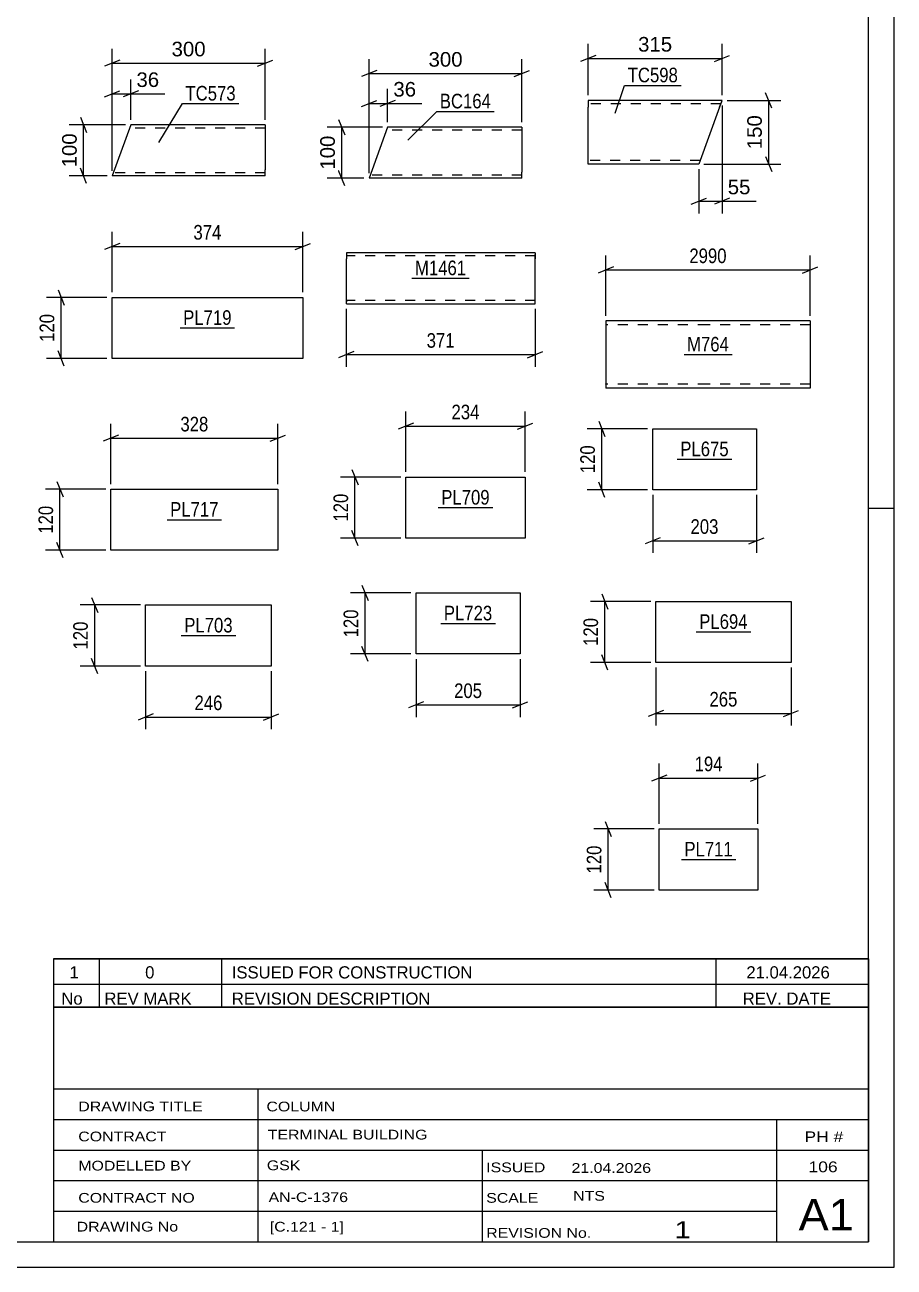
# Model space of a CAD drawing. Header units: millimetres. Extents: x 0 to 594, y 0 to 420.
# Drawn here: x 423.4 to 594, y 0 to 244 of the extents above; entities that cross this region are included whole.
import ezdxf

# ---------------------------------------------------------------- set-up
doc = ezdxf.new("R2010")
doc.units = ezdxf.units.MM
doc.linetypes.add('DXK_LINE_DOT2', pattern=[3.9198, 1.9599, -1.9599])
doc.styles.add('Arial', font='ARIAL.TTF', dxfattribs={"height": 0.2})
doc.styles.add('Arial Narrow', font='ARIALN.TTF', dxfattribs={"height": 0.2})

# ---------------------------------------------------------------- blocks, each defined once
blk = doc.blocks.new('Unknown-284936067-1132')
at = {"color": 5, "linetype": 'Continuous'}
for p, q in [((594, 0), (594, 420)), ((589, 5), (589, 415)), ((594, 149), (589, 149)), ((5, 5), (589, 5)), ((0, 0), (594, 0))]:
    blk.add_line(p, q, dxfattribs=at)
blk = doc.blocks.new('Part-284936067-10264 - 10258')
at = {"color": 2, "linetype": 'Continuous'}
for p, q in [((557.42, 185.83), (537.42, 185.83)), ((537.42, 185.83), (537.42, 172.63)), ((577.52, 185.83), (557.52, 185.83)), ((577.52, 185.83), (577.52, 172.63)), ((557.42, 172.63), (537.42, 172.63)), ((577.52, 172.63), (557.52, 172.63))]:
    blk.add_line(p, q, dxfattribs=at)
at = {"color": 7, "linetype": 'DXK_LINE_DOT2'}
for p, q in [((557.42, 185.03), (537.42, 185.03)), ((577.52, 185.03), (557.52, 185.03)), ((537.42, 173.43), (537.42, 173.5)), ((557.42, 173.43), (537.42, 173.43)), ((577.52, 173.43), (557.52, 173.43)), ((577.52, 173.43), (577.52, 173.5))]:
    blk.add_line(p, q, dxfattribs=at)
blk = doc.blocks.new('Part-284936067-21034 - 21033')
at = {"color": 2, "linetype": 'Continuous'}
for p, q in [((533.96, 229.14), (533.96, 227.8)), ((560.22, 229.14), (533.96, 229.14)), ((533.96, 216.64), (533.96, 227.8)), ((559.73, 227.8), (555.67, 216.64)), ((559.73, 227.8), (560.22, 229.14)), ((555.67, 216.64), (533.96, 216.64))]:
    blk.add_line(p, q, dxfattribs=at)
at = {"color": 7, "linetype": 'DXK_LINE_DOT2'}
for p, q in [((559.97, 228.47), (533.96, 228.47)), ((560.18, 229.03), (559.73, 227.8)), ((555.91, 217.3), (533.96, 217.3))]:
    blk.add_line(p, q, dxfattribs=at)
blk = doc.blocks.new('Part-284936067-10164 - 10158')
at = {"color": 2, "linetype": 'Continuous'}
for p, q in [((486.49, 199.21), (486.49, 198.01)), ((523.52, 199.21), (486.49, 199.21)), ((486.49, 189.95), (486.49, 198.01)), ((523.52, 199.21), (523.52, 199.11)), ((523.52, 199.11), (523.52, 198.01)), ((523.52, 190.41), (523.52, 198.01)), ((523.52, 189.21), (523.52, 190.41)), ((486.49, 189.3), (486.49, 189.95)), ((486.49, 189.21), (486.49, 189.3)), ((486.49, 189.21), (523.52, 189.21))]:
    blk.add_line(p, q, dxfattribs=at)
at = {"color": 7, "linetype": 'DXK_LINE_DOT2'}
for p, q in [((523.52, 198.61), (486.49, 198.61)), ((523.52, 198.01), (523.52, 198.85)), ((486.49, 189.95), (486.49, 189.56)), ((486.49, 189.81), (486.49, 189.85)), ((523.52, 189.81), (486.49, 189.81)), ((523.52, 189.85), (523.52, 190.18)), ((523.52, 189.81), (523.52, 189.85))]:
    blk.add_line(p, q, dxfattribs=at)
blk = doc.blocks.new('Part-284936067-20802 - 20801')
at = {"color": 2, "linetype": 'Continuous'}
for p, q in [((444.17, 224.31), (440.53, 214.31)), ((470.53, 224.31), (444.17, 224.31)), ((470.53, 224.31), (470.53, 224.22)), ((470.53, 224.22), (470.53, 223.11)), ((470.53, 223.11), (470.53, 215.51)), ((470.53, 214.31), (470.53, 215.51)), ((470.53, 214.31), (440.53, 214.31))]:
    blk.add_line(p, q, dxfattribs=at)
at = {"color": 7, "linetype": 'DXK_LINE_DOT2'}
for p, q in [((470.53, 223.71), (443.95, 223.71)), ((470.53, 223.96), (470.53, 223.11)), ((470.53, 214.91), (440.75, 214.91)), ((470.53, 214.4), (470.53, 214.66)), ((470.53, 214.31), (470.53, 214.4))]:
    blk.add_line(p, q, dxfattribs=at)
blk = doc.blocks.new('Part-284936067-9751 - 9745')
at = {"color": 2, "linetype": 'Continuous'}
for p, q in [((498.18, 143.16), (498.18, 155.16)), ((498.18, 155.16), (521.57, 155.16)), ((521.57, 155.16), (521.57, 143.16)), ((521.57, 143.16), (498.18, 143.16))]:
    blk.add_line(p, q, dxfattribs=at)
blk = doc.blocks.new('Part-284936067-9784 - 9778')
at = {"color": 2, "linetype": 'Continuous'}
for p, q in [((547.89, 74.05), (547.89, 86.05)), ((547.89, 86.05), (567.28, 86.05)), ((567.28, 86.05), (567.28, 74.05)), ((567.28, 74.05), (547.89, 74.05))]:
    blk.add_line(p, q, dxfattribs=at)
blk = doc.blocks.new('Part-284936067-9850 - 9844')
at = {"color": 2, "linetype": 'Continuous'}
for p, q in [((440.28, 140.78), (440.28, 152.78)), ((440.28, 152.78), (473.04, 152.78)), ((473.04, 152.78), (473.04, 140.78)), ((473.04, 140.78), (440.28, 140.78))]:
    blk.add_line(p, q, dxfattribs=at)
blk = doc.blocks.new('Part-284936067-9883 - 9877')
at = {"color": 2, "linetype": 'Continuous'}
for p, q in [((440.51, 178.45), (440.51, 190.45)), ((440.51, 190.45), (477.94, 190.45)), ((477.94, 190.45), (477.94, 178.45)), ((477.94, 178.45), (440.51, 178.45))]:
    blk.add_line(p, q, dxfattribs=at)
blk = doc.blocks.new('Part-284936067-9949 - 9943')
at = {"color": 2, "linetype": 'Continuous'}
for p, q in [((547.24, 118.75), (547.24, 130.75)), ((547.24, 130.75), (573.76, 130.75)), ((573.76, 130.75), (573.76, 118.75)), ((573.76, 118.75), (547.24, 118.75))]:
    blk.add_line(p, q, dxfattribs=at)
blk = doc.blocks.new('Part-284936067-9982 - 9976')
at = {"color": 2, "linetype": 'Continuous'}
for p, q in [((546.61, 152.66), (546.61, 164.66)), ((546.61, 164.66), (566.96, 164.66)), ((566.96, 164.66), (566.96, 152.66)), ((566.96, 152.66), (546.61, 152.66))]:
    blk.add_line(p, q, dxfattribs=at)
blk = doc.blocks.new('Part-284936067-10015 - 10009')
at = {"color": 2, "linetype": 'Continuous'}
for p, q in [((447.1, 118.04), (447.1, 130.04)), ((447.1, 130.04), (471.75, 130.04)), ((471.75, 130.04), (471.75, 118.04)), ((471.75, 118.04), (447.1, 118.04))]:
    blk.add_line(p, q, dxfattribs=at)
blk = doc.blocks.new('Part-284936067-10048 - 10042')
at = {"color": 2, "linetype": 'Continuous'}
for p, q in [((500.16, 120.42), (500.16, 132.42)), ((500.16, 132.42), (520.61, 132.42)), ((520.61, 132.42), (520.61, 120.42)), ((520.61, 120.42), (500.16, 120.42))]:
    blk.add_line(p, q, dxfattribs=at)
blk = doc.blocks.new('Part-284936067-20810 - 20809')
at = {"color": 2, "linetype": 'Continuous'}
for p, q in [((494.59, 223.87), (490.95, 213.87)), ((520.95, 223.87), (494.59, 223.87)), ((520.95, 223.87), (520.95, 223.77)), ((520.95, 223.77), (520.95, 222.67)), ((520.95, 222.67), (520.95, 215.07)), ((520.95, 213.87), (520.95, 215.07)), ((520.95, 213.87), (490.95, 213.87))]:
    blk.add_line(p, q, dxfattribs=at)
at = {"color": 7, "linetype": 'DXK_LINE_DOT2'}
for p, q in [((520.95, 223.27), (494.38, 223.27)), ((520.95, 223.51), (520.95, 222.67)), ((520.95, 214.47), (491.17, 214.47)), ((520.95, 213.96), (520.95, 214.22)), ((520.95, 213.87), (520.95, 213.96))]:
    blk.add_line(p, q, dxfattribs=at)
blk = doc.blocks.new('StraightDimension-284936067-10267 - 10258')
at = {"color": 7, "linetype": 'Continuous'}
for p, q in [((537.42, 186.83), (537.42, 198.68)), ((577.52, 186.83), (577.52, 198.68)), ((538.92, 196.43), (535.92, 195.23)), ((537.42, 195.83), (577.52, 195.83)), ((576.02, 195.23), (579.02, 196.43))]:
    blk.add_line(p, q, dxfattribs=at)
at = {"color": 0}
blk.add_wipeout([(561.72, 196.58), (561.72, 200.78), (553.21, 200.78), (553.21, 196.58)], dxfattribs=at)
at = {"color": 3, "style": 'Arial Narrow'}
blk.add_text('2990', height=2.863, dxfattribs=at).set_placement((553.81, 197.18))
blk = doc.blocks.new('StraightDimension-284936067-21055 - 21033')
at = {"color": 7, "linetype": 'Continuous'}
for p, q in [((533.96, 230.14), (533.96, 240.22)), ((560.22, 230.14), (560.22, 240.22)), ((535.46, 237.97), (532.46, 236.77)), ((533.96, 237.37), (560.22, 237.37)), ((558.72, 236.77), (561.72, 237.97))]:
    blk.add_line(p, q, dxfattribs=at)
at = {"color": 0}
blk.add_wipeout([(551.02, 238.12), (551.02, 242.32), (543.15, 242.32), (543.15, 238.12)], dxfattribs=at)
at = {"color": 3, "style": 'Arial'}
blk.add_text('315', height=2.865, dxfattribs=at).set_placement((543.75, 238.72))
blk = doc.blocks.new('StraightDimension-284936067-21066 - 21033')
at = {"color": 7, "linetype": 'Continuous'}
for p, q in [((560.22, 228.14), (560.22, 206.95)), ((555.67, 215.64), (555.67, 206.95)), ((554.17, 208.75), (557.17, 209.95)), ((561.72, 209.95), (558.72, 208.75)), ((555.67, 209.35), (560.22, 209.35))]:
    blk.add_line(p, q, dxfattribs=at)
at = {"color": 0}
blk.add_wipeout([(566.39, 210.1), (566.39, 214.3), (560.74, 214.3), (560.74, 210.1)], dxfattribs=at)
at = {"color": 7, "linetype": 'Continuous'}
blk.add_line((560.22, 209.35), (566.91, 209.35), dxfattribs=at)
blk.add_line((560.22, 209.35), (566.91, 209.35), dxfattribs=at)
at = {"color": 3, "style": 'Arial'}
blk.add_text('55', height=2.865, dxfattribs=at).set_placement((561.34, 210.7))
blk = doc.blocks.new('StraightDimension-284936067-21040 - 21033')
at = {"color": 7, "linetype": 'Continuous'}
for p, q in [((569.98, 227.64), (568.78, 230.64)), ((561.22, 229.14), (571.78, 229.14)), ((569.38, 216.64), (569.38, 229.14)), ((568.78, 218.14), (569.98, 215.14)), ((556.67, 216.64), (571.78, 216.64))]:
    blk.add_line(p, q, dxfattribs=at)
at = {"color": 0}
blk.add_wipeout([(568.63, 226.82), (564.43, 226.82), (564.43, 218.95), (568.63, 218.95)], dxfattribs=at)
at = {"color": 3, "style": 'Arial'}
blk.add_text('150', height=2.865, rotation=90.0002, dxfattribs=at).set_placement((568.03, 219.55))
blk = doc.blocks.new('StraightDimension-284936067-10166 - 10158')
at = {"color": 7, "linetype": 'Continuous'}
for p, q in [((486.46, 188.21), (486.46, 176.81)), ((523.52, 188.21), (523.52, 176.81)), ((487.96, 179.81), (484.96, 178.61)), ((486.46, 179.21), (523.52, 179.21)), ((522.02, 178.61), (525.02, 179.81))]:
    blk.add_line(p, q, dxfattribs=at)
at = {"color": 0}
blk.add_wipeout([(508.33, 179.96), (508.33, 184.16), (501.65, 184.16), (501.65, 179.96)], dxfattribs=at)
at = {"color": 3, "style": 'Arial Narrow'}
blk.add_text('371', height=2.863, dxfattribs=at).set_placement((502.25, 180.56))
blk = doc.blocks.new('StraightDimension-284936067-20956 - 20801')
at = {"color": 7, "linetype": 'Continuous'}
for p, q in [((434.32, 225.81), (435.52, 222.81)), ((443.17, 224.31), (432.07, 224.31)), ((434.92, 214.31), (434.92, 224.31)), ((435.52, 212.81), (434.32, 215.81)), ((439.53, 214.31), (432.07, 214.31))]:
    blk.add_line(p, q, dxfattribs=at)
at = {"color": 0}
blk.add_wipeout([(434.17, 223.25), (429.97, 223.25), (429.97, 215.38), (434.17, 215.38)], dxfattribs=at)
at = {"color": 3, "style": 'Arial'}
blk.add_text('100', height=2.865, rotation=90.0002, dxfattribs=at).set_placement((433.57, 215.98))
blk = doc.blocks.new('StraightDimension-284936067-20927 - 20801')
at = {"color": 7, "linetype": 'Continuous'}
for p, q in [((440.53, 215.31), (440.53, 233.27)), ((444.17, 225.31), (444.17, 233.27)), ((439.03, 229.82), (442.03, 231.02)), ((440.53, 230.42), (444.17, 230.42)), ((445.67, 231.02), (442.67, 229.82))]:
    blk.add_line(p, q, dxfattribs=at)
at = {"color": 0}
blk.add_wipeout([(450.34, 231.17), (450.34, 235.37), (444.69, 235.37), (444.69, 231.17)], dxfattribs=at)
at = {"color": 7, "linetype": 'Continuous'}
blk.add_line((444.17, 230.42), (450.87, 230.42), dxfattribs=at)
blk.add_line((444.17, 230.42), (450.87, 230.42), dxfattribs=at)
at = {"color": 3, "style": 'Arial'}
blk.add_text('36', height=2.865, dxfattribs=at).set_placement((445.29, 231.77))
blk = doc.blocks.new('StraightDimension-284936067-20945 - 20801')
at = {"color": 7, "linetype": 'Continuous'}
for p, q in [((440.53, 215.31), (440.53, 239.29)), ((470.53, 225.31), (470.53, 239.29)), ((442.03, 237.04), (439.03, 235.84)), ((469.03, 235.84), (472.03, 237.04)), ((440.53, 236.44), (470.53, 236.44))]:
    blk.add_line(p, q, dxfattribs=at)
at = {"color": 0}
blk.add_wipeout([(459.47, 237.19), (459.47, 241.39), (451.59, 241.39), (451.59, 237.19)], dxfattribs=at)
at = {"color": 3, "style": 'Arial'}
blk.add_text('300', height=2.865, dxfattribs=at).set_placement((452.19, 237.79))
blk = doc.blocks.new('StraightDimension-284936067-9753 - 9745')
at = {"color": 7, "linetype": 'Continuous'}
for p, q in [((487.58, 156.66), (488.78, 153.66)), ((497.18, 155.16), (485.33, 155.16)), ((488.18, 143.16), (488.18, 155.16)), ((488.78, 141.66), (487.58, 144.66)), ((497.18, 143.16), (485.33, 143.16))]:
    blk.add_line(p, q, dxfattribs=at)
at = {"color": 0}
blk.add_wipeout([(487.43, 152.5), (483.23, 152.5), (483.23, 145.82), (487.43, 145.82)], dxfattribs=at)
at = {"color": 3, "style": 'Arial Narrow'}
blk.add_text('120', height=2.863, rotation=90.0002, dxfattribs=at).set_placement((486.83, 146.42))
blk = doc.blocks.new('StraightDimension-284936067-9764 - 9745')
at = {"color": 7, "linetype": 'Continuous'}
for p, q in [((498.18, 156.16), (498.18, 168.01)), ((521.57, 156.16), (521.57, 168.01)), ((499.68, 165.76), (496.68, 164.56)), ((498.18, 165.16), (521.57, 165.16)), ((520.07, 164.56), (523.07, 165.76))]:
    blk.add_line(p, q, dxfattribs=at)
at = {"color": 0}
blk.add_wipeout([(513.22, 165.91), (513.22, 170.11), (506.53, 170.11), (506.53, 165.91)], dxfattribs=at)
at = {"color": 3, "style": 'Arial Narrow'}
blk.add_text('234', height=2.863, dxfattribs=at).set_placement((507.13, 166.51))
blk = doc.blocks.new('StraightDimension-284936067-9786 - 9778')
at = {"color": 7, "linetype": 'Continuous'}
for p, q in [((547.89, 87.05), (547.89, 98.9)), ((567.28, 87.05), (567.28, 98.9)), ((549.39, 96.65), (546.39, 95.45)), ((547.89, 96.05), (567.28, 96.05)), ((565.78, 95.45), (568.78, 96.65))]:
    blk.add_line(p, q, dxfattribs=at)
at = {"color": 0}
blk.add_wipeout([(560.93, 96.8), (560.93, 101), (554.25, 101), (554.25, 96.8)], dxfattribs=at)
at = {"color": 3, "style": 'Arial Narrow'}
blk.add_text('194', height=2.863, dxfattribs=at).set_placement((554.85, 97.4))
blk = doc.blocks.new('StraightDimension-284936067-9797 - 9778')
at = {"color": 7, "linetype": 'Continuous'}
for p, q in [((546.89, 86.05), (535.04, 86.05)), ((537.29, 87.55), (538.49, 84.55)), ((537.89, 74.05), (537.89, 86.05)), ((546.89, 74.05), (535.04, 74.05)), ((538.49, 72.55), (537.29, 75.55))]:
    blk.add_line(p, q, dxfattribs=at)
at = {"color": 0}
blk.add_wipeout([(537.14, 83.39), (532.94, 83.39), (532.94, 76.71), (537.14, 76.71)], dxfattribs=at)
at = {"color": 3, "style": 'Arial Narrow'}
blk.add_text('120', height=2.863, rotation=90.0002, dxfattribs=at).set_placement((536.54, 77.31))
blk = doc.blocks.new('StraightDimension-284936067-9852 - 9844')
at = {"color": 7, "linetype": 'Continuous'}
for p, q in [((429.68, 154.28), (430.88, 151.28)), ((439.28, 152.78), (427.43, 152.78)), ((430.28, 140.78), (430.28, 152.78)), ((430.88, 139.28), (429.68, 142.28)), ((439.28, 140.78), (427.43, 140.78))]:
    blk.add_line(p, q, dxfattribs=at)
at = {"color": 0}
blk.add_wipeout([(429.53, 150.12), (425.33, 150.12), (425.33, 143.44), (429.53, 143.44)], dxfattribs=at)
at = {"color": 3, "style": 'Arial Narrow'}
blk.add_text('120', height=2.863, rotation=90.0002, dxfattribs=at).set_placement((428.93, 144.04))
blk = doc.blocks.new('StraightDimension-284936067-9863 - 9844')
at = {"color": 7, "linetype": 'Continuous'}
for p, q in [((440.28, 153.78), (440.28, 165.63)), ((473.04, 153.78), (473.04, 165.63)), ((441.78, 163.38), (438.78, 162.18)), ((440.28, 162.78), (473.04, 162.78)), ((471.54, 162.18), (474.54, 163.38))]:
    blk.add_line(p, q, dxfattribs=at)
at = {"color": 0}
blk.add_wipeout([(460, 163.53), (460, 167.73), (453.32, 167.73), (453.32, 163.53)], dxfattribs=at)
at = {"color": 3, "style": 'Arial Narrow'}
blk.add_text('328', height=2.863, dxfattribs=at).set_placement((453.92, 164.13))
blk = doc.blocks.new('StraightDimension-284936067-9885 - 9877')
at = {"color": 7, "linetype": 'Continuous'}
for p, q in [((440.51, 191.45), (440.51, 203.3)), ((477.94, 191.45), (477.94, 203.3)), ((442.01, 201.05), (439.01, 199.85)), ((440.51, 200.45), (477.94, 200.45)), ((476.44, 199.85), (479.44, 201.05))]:
    blk.add_line(p, q, dxfattribs=at)
at = {"color": 0}
blk.add_wipeout([(462.56, 201.2), (462.56, 205.4), (455.88, 205.4), (455.88, 201.2)], dxfattribs=at)
at = {"color": 3, "style": 'Arial Narrow'}
blk.add_text('374', height=2.863, dxfattribs=at).set_placement((456.48, 201.8))
blk = doc.blocks.new('StraightDimension-284936067-9896 - 9877')
at = {"color": 7, "linetype": 'Continuous'}
for p, q in [((439.51, 190.45), (427.66, 190.45)), ((429.91, 191.95), (431.11, 188.95)), ((430.51, 178.45), (430.51, 190.45)), ((439.51, 178.45), (427.66, 178.45)), ((431.11, 176.95), (429.91, 179.95))]:
    blk.add_line(p, q, dxfattribs=at)
at = {"color": 0}
blk.add_wipeout([(429.76, 187.79), (425.56, 187.79), (425.56, 181.11), (429.76, 181.11)], dxfattribs=at)
at = {"color": 3, "style": 'Arial Narrow'}
blk.add_text('120', height=2.863, rotation=90.0002, dxfattribs=at).set_placement((429.16, 181.71))
blk = doc.blocks.new('StraightDimension-284936067-9951 - 9943')
at = {"color": 7, "linetype": 'Continuous'}
for p, q in [((536.64, 132.25), (537.84, 129.25)), ((546.24, 130.75), (534.39, 130.75)), ((537.24, 118.75), (537.24, 130.75)), ((537.84, 117.25), (536.64, 120.25)), ((546.24, 118.75), (534.39, 118.75))]:
    blk.add_line(p, q, dxfattribs=at)
at = {"color": 0}
blk.add_wipeout([(536.49, 128.1), (532.29, 128.1), (532.29, 121.41), (536.49, 121.41)], dxfattribs=at)
at = {"color": 3, "style": 'Arial Narrow'}
blk.add_text('120', height=2.863, rotation=90.0002, dxfattribs=at).set_placement((535.89, 122.01))
blk = doc.blocks.new('StraightDimension-284936067-9962 - 9943')
at = {"color": 7, "linetype": 'Continuous'}
for p, q in [((547.24, 117.75), (547.24, 106.35)), ((573.76, 117.75), (573.76, 106.35)), ((548.74, 109.35), (545.74, 108.15)), ((547.24, 108.75), (573.76, 108.75)), ((572.26, 108.15), (575.26, 109.35))]:
    blk.add_line(p, q, dxfattribs=at)
at = {"color": 0}
blk.add_wipeout([(563.84, 109.5), (563.84, 113.7), (557.16, 113.7), (557.16, 109.5)], dxfattribs=at)
at = {"color": 3, "style": 'Arial Narrow'}
blk.add_text('265', height=2.863, dxfattribs=at).set_placement((557.76, 110.1))
blk = doc.blocks.new('StraightDimension-284936067-9984 - 9976')
at = {"color": 7, "linetype": 'Continuous'}
for p, q in [((536.01, 166.16), (537.21, 163.16)), ((545.61, 164.66), (533.76, 164.66)), ((536.61, 152.66), (536.61, 164.66)), ((537.21, 151.16), (536.01, 154.16)), ((545.61, 152.66), (533.76, 152.66))]:
    blk.add_line(p, q, dxfattribs=at)
at = {"color": 0}
blk.add_wipeout([(535.86, 162), (531.66, 162), (531.66, 155.32), (535.86, 155.32)], dxfattribs=at)
at = {"color": 3, "style": 'Arial Narrow'}
blk.add_text('120', height=2.863, rotation=90.0002, dxfattribs=at).set_placement((535.26, 155.92))
blk = doc.blocks.new('StraightDimension-284936067-9995 - 9976')
at = {"color": 7, "linetype": 'Continuous'}
for p, q in [((546.61, 151.66), (546.61, 140.26)), ((566.96, 151.66), (566.96, 140.26)), ((548.11, 143.26), (545.11, 142.06)), ((546.61, 142.66), (566.96, 142.66)), ((565.46, 142.06), (568.46, 143.26))]:
    blk.add_line(p, q, dxfattribs=at)
at = {"color": 0}
blk.add_wipeout([(560.12, 143.41), (560.12, 147.61), (553.44, 147.61), (553.44, 143.41)], dxfattribs=at)
at = {"color": 3, "style": 'Arial Narrow'}
blk.add_text('203', height=2.863, dxfattribs=at).set_placement((554.04, 144.01))
blk = doc.blocks.new('StraightDimension-284936067-10017 - 10009')
at = {"color": 7, "linetype": 'Continuous'}
for p, q in [((447.1, 117.04), (447.1, 105.64)), ((471.75, 117.04), (471.75, 105.64)), ((448.6, 108.64), (445.6, 107.44)), ((447.1, 108.04), (471.75, 108.04)), ((470.25, 107.44), (473.25, 108.64))]:
    blk.add_line(p, q, dxfattribs=at)
at = {"color": 0}
blk.add_wipeout([(462.77, 108.79), (462.77, 112.99), (456.09, 112.99), (456.09, 108.79)], dxfattribs=at)
at = {"color": 3, "style": 'Arial Narrow'}
blk.add_text('246', height=2.863, dxfattribs=at).set_placement((456.69, 109.39))
blk = doc.blocks.new('StraightDimension-284936067-10028 - 10009')
at = {"color": 7, "linetype": 'Continuous'}
for p, q in [((446.1, 130.04), (434.25, 130.04)), ((436.5, 131.54), (437.7, 128.54)), ((437.1, 118.04), (437.1, 130.04)), ((446.1, 118.04), (434.25, 118.04)), ((437.7, 116.54), (436.5, 119.54))]:
    blk.add_line(p, q, dxfattribs=at)
at = {"color": 0}
blk.add_wipeout([(436.35, 127.38), (432.15, 127.38), (432.15, 120.7), (436.35, 120.7)], dxfattribs=at)
at = {"color": 3, "style": 'Arial Narrow'}
blk.add_text('120', height=2.863, rotation=90.0002, dxfattribs=at).set_placement((435.75, 121.3))
blk = doc.blocks.new('StraightDimension-284936067-10050 - 10042')
at = {"color": 7, "linetype": 'Continuous'}
for p, q in [((500.16, 119.42), (500.16, 108.02)), ((520.61, 119.42), (520.61, 108.02)), ((501.66, 111.02), (498.66, 109.82)), ((500.16, 110.42), (520.61, 110.42)), ((519.11, 109.82), (522.11, 111.02))]:
    blk.add_line(p, q, dxfattribs=at)
at = {"color": 0}
blk.add_wipeout([(513.72, 111.17), (513.72, 115.37), (507.04, 115.37), (507.04, 111.17)], dxfattribs=at)
at = {"color": 3, "style": 'Arial Narrow'}
blk.add_text('205', height=2.863, dxfattribs=at).set_placement((507.64, 111.77))
blk = doc.blocks.new('StraightDimension-284936067-10061 - 10042')
at = {"color": 7, "linetype": 'Continuous'}
for p, q in [((499.16, 132.42), (487.31, 132.42)), ((489.56, 133.92), (490.76, 130.92)), ((490.16, 120.42), (490.16, 132.42)), ((499.16, 120.42), (487.31, 120.42)), ((490.76, 118.92), (489.56, 121.92))]:
    blk.add_line(p, q, dxfattribs=at)
at = {"color": 0}
blk.add_wipeout([(489.41, 129.77), (485.21, 129.77), (485.21, 123.08), (489.41, 123.08)], dxfattribs=at)
at = {"color": 3, "style": 'Arial Narrow'}
blk.add_text('120', height=2.863, rotation=90.0002, dxfattribs=at).set_placement((488.81, 123.68))
blk = doc.blocks.new('StraightDimension-284936067-20999 - 20809')
at = {"color": 7, "linetype": 'Continuous'}
for p, q in [((490.95, 214.87), (490.95, 231.39)), ((494.59, 224.87), (494.59, 231.39)), ((489.45, 227.94), (492.45, 229.14)), ((490.95, 228.54), (494.59, 228.54)), ((496.09, 229.14), (493.09, 227.94))]:
    blk.add_line(p, q, dxfattribs=at)
at = {"color": 0}
blk.add_wipeout([(500.77, 229.29), (500.77, 233.49), (495.12, 233.49), (495.12, 229.29)], dxfattribs=at)
at = {"color": 7, "linetype": 'Continuous'}
blk.add_line((494.59, 228.54), (501.29, 228.54), dxfattribs=at)
blk.add_line((494.59, 228.54), (501.29, 228.54), dxfattribs=at)
at = {"color": 3, "style": 'Arial'}
blk.add_text('36', height=2.865, dxfattribs=at).set_placement((495.72, 229.89))
blk = doc.blocks.new('StraightDimension-284936067-20981 - 20809')
at = {"color": 7, "linetype": 'Continuous'}
for p, q in [((484.98, 225.37), (486.18, 222.37)), ((493.59, 223.87), (482.73, 223.87)), ((485.58, 213.87), (485.58, 223.87)), ((486.18, 212.37), (484.98, 215.37)), ((489.95, 213.87), (482.73, 213.87))]:
    blk.add_line(p, q, dxfattribs=at)
at = {"color": 0}
blk.add_wipeout([(484.83, 222.8), (480.63, 222.8), (480.63, 214.93), (484.83, 214.93)], dxfattribs=at)
at = {"color": 3, "style": 'Arial'}
blk.add_text('100', height=2.865, rotation=90.0002, dxfattribs=at).set_placement((484.23, 215.53))
blk = doc.blocks.new('StraightDimension-284936067-21017 - 20809')
at = {"color": 7, "linetype": 'Continuous'}
for p, q in [((490.95, 214.87), (490.95, 237.26)), ((520.95, 224.87), (520.95, 237.26)), ((492.45, 235.01), (489.45, 233.81)), ((490.95, 234.41), (520.95, 234.41)), ((519.45, 233.81), (522.45, 235.01))]:
    blk.add_line(p, q, dxfattribs=at)
at = {"color": 0}
blk.add_wipeout([(509.89, 235.16), (509.89, 239.36), (502.02, 239.36), (502.02, 235.16)], dxfattribs=at)
at = {"color": 3, "style": 'Arial'}
blk.add_text('300', height=2.865, dxfattribs=at).set_placement((502.62, 235.76))
blk = doc.blocks.new('Unknown-284936067-23293')
at = {"color": 7, "linetype": 'Continuous'}
for p, q in [((429, 51.05), (429, 5)), ((429, 51.05), (589, 51.05)), ((589, 51), (589, 5)), ((429, 35), (589, 35)), ((469.14, 35), (469.14, 5)), ((429, 29), (589, 29)), ((571, 5.05), (571, 29.05)), ((429, 23), (589, 23)), ((513.14, 23), (513.14, 5)), ((429, 17), (589, 17)), ((429, 11), (571, 11)), ((429, 5), (589, 5))]:
    blk.add_line(p, q, dxfattribs=at)
at = {"color": 7, "style": 'Arial Narrow'}
for s, height, width, p in [('DRAWING TITLE', 1.9089, 1.425378, (433.88, 30.61)), ('COLUMN', 1.909, 1.425378, (470.81, 30.59)), ('TERMINAL BUILDING', 1.9089, 1.425378, (471.06, 25.07)), ('CONTRACT', 1.909, 1.425378, (433.88, 24.71)), ('MODELLED BY', 1.9089, 1.425378, (433.88, 18.98)), ('GSK', 1.909, 1.425378, (470.88, 19.04)), ('ISSUED', 1.909, 1.425378, (513.94, 18.64)), ('21.04.2026', 1.909, 1.425378, (530.69, 18.52)), ('AN-C-1376', 1.909, 1.425378, (471.23, 12.78)), ('CONTRACT NO', 1.9089, 1.425378, (433.88, 12.66)), ('SCALE', 1.909, 1.425378, (513.94, 12.65)), ('A1', 6.204, 1.25, (575.24, 7.2)), ('DRAWING No', 1.909, 1.425378, (433.56, 7)), ('[C.121 - 1]', 1.9089, 1.425378, (471.46, 6.99)), ('REVISION No.', 1.9089, 1.425378, (513.94, 5.77)), ('1', 3.34, 1.5, (550.91, 5.68))]:
    blk.add_text(s, height=height, dxfattribs=dict(at, width=width)).set_placement(p)
at = {"color": 7, "linetype": 'Continuous', "style": 'Arial Narrow'}
for s, height, width, p in [('PH #', 2.1, 1.42538, (576.4, 24.55)), ('106', 2.1, 1.42538, (577.19, 18.65)), ('NTS', 1.909, 1.425378, (531, 13.05))]:
    blk.add_text(s, height=height, dxfattribs=dict(at, width=width)).set_placement(p)
blk = doc.blocks.new('Unknown-284936067-23294')
at = {"color": 7, "linetype": 'Continuous'}
for p, q in [((429, 60.55), (589, 60.55)), ((589, 60.55), (429, 60.55)), ((429, 60.55), (429, 55.55)), ((438, 60.55), (438, 55.55)), ((462, 60.55), (462, 55.55)), ((559, 60.55), (559, 55.55)), ((589, 60.55), (589, 55.55)), ((429, 55.55), (589, 55.55)), ((429, 55.55), (429, 51.05)), ((429, 55.55), (589, 55.55)), ((438, 55.55), (438, 51.05)), ((462, 55.55), (462, 51.05)), ((559, 55.55), (559, 51.05)), ((589, 55.55), (589, 51.05)), ((589, 51.05), (429, 51.05))]:
    blk.add_line(p, q, dxfattribs=at)
at = {"color": 7, "linetype": 'Continuous', "style": 'Arial Narrow'}
for s, height, width, p in [('1', 2.39, 1.196471, (432.16, 56.7)), ('0', 2.39, 1.196471, (447, 56.7)), ('ISSUED FOR CONSTRUCTION', 2.3861, 1.196471, (464, 56.7)), ('21.04.2026', 2.386, 1.196471, (565, 56.7)), ('No', 2.386, 1.2, (430.54, 51.55)), ('REV MARK', 2.386, 1.2, (439, 51.55)), ('REVISION DESCRIPTION', 2.3861, 1.2, (464, 51.55)), ('REV. DATE', 2.386, 1.2, (564.28, 51.55))]:
    blk.add_text(s, height=height, dxfattribs=dict(at, width=width)).set_placement(p)
blk = doc.blocks.new('Mark-284936067-10260 - 10258')
at = {"color": 0}
blk.add_wipeout([(561.58, 179.83), (561.58, 182.83), (553.36, 182.83), (553.36, 179.83)], dxfattribs=at)
blk.add_wipeout([(561.58, 179.83), (561.58, 182.83), (553.36, 182.83), (553.36, 179.83)], dxfattribs=at)
at = {"color": 30, "linetype": 'Continuous'}
blk.add_line((552.76, 179.23), (562.18, 179.23), dxfattribs=at)
at = {"color": 3, "style": 'Arial Narrow'}
blk.add_text('M764', height=2.863, dxfattribs=at).set_placement((553.36, 179.83))
blk = doc.blocks.new('Mark-284936067-21080 - 21033')
at = {"color": 0}
blk.add_wipeout([(551.57, 232.69), (551.57, 235.69), (541.71, 235.69), (541.71, 232.69)], dxfattribs=at)
blk.add_wipeout([(551.57, 232.69), (551.57, 235.69), (541.71, 235.69), (541.71, 232.69)], dxfattribs=at)
at = {"color": 30, "linetype": 'Continuous'}
for p, q in [((539.24, 226.61), (541.11, 232.09)), ((541.11, 232.09), (552.17, 232.09))]:
    blk.add_line(p, q, dxfattribs=at)
at = {"color": 3, "style": 'Arial Narrow'}
blk.add_text('TC598', height=2.863, dxfattribs=at).set_placement((541.71, 232.69))
blk = doc.blocks.new('Mark-284936067-10160 - 10158')
at = {"color": 0}
blk.add_wipeout([(510.02, 194.81), (510.02, 197.81), (499.96, 197.81), (499.96, 194.81)], dxfattribs=at)
blk.add_wipeout([(510.02, 194.81), (510.02, 197.81), (499.96, 197.81), (499.96, 194.81)], dxfattribs=at)
at = {"color": 30, "linetype": 'Continuous'}
blk.add_line((499.36, 194.21), (510.62, 194.21), dxfattribs=at)
at = {"color": 3, "style": 'Arial Narrow'}
blk.add_text('M1461', height=2.863, dxfattribs=at).set_placement((499.96, 194.81))
blk = doc.blocks.new('Mark-284936067-20973 - 20801')
at = {"color": 0}
blk.add_wipeout([(464.78, 229.11), (464.78, 232.11), (454.91, 232.11), (454.91, 229.11)], dxfattribs=at)
blk.add_wipeout([(464.78, 229.11), (464.78, 232.11), (454.91, 232.11), (454.91, 229.11)], dxfattribs=at)
at = {"color": 30, "linetype": 'Continuous'}
for p, q in [((449.71, 220.84), (454.31, 228.51)), ((454.31, 228.51), (465.38, 228.51))]:
    blk.add_line(p, q, dxfattribs=at)
at = {"color": 3, "style": 'Arial Narrow'}
blk.add_text('TC573', height=2.863, dxfattribs=at).set_placement((454.91, 229.11))
blk = doc.blocks.new('Mark-284936067-9747 - 9745')
at = {"color": 0}
blk.add_wipeout([(514.63, 149.76), (514.63, 152.76), (505.12, 152.76), (505.12, 149.76)], dxfattribs=at)
blk.add_wipeout([(514.63, 149.76), (514.63, 152.76), (505.12, 152.76), (505.12, 149.76)], dxfattribs=at)
at = {"color": 30, "linetype": 'Continuous'}
blk.add_line((504.52, 149.16), (515.23, 149.16), dxfattribs=at)
at = {"color": 3, "style": 'Arial Narrow'}
blk.add_text('PL709', height=2.863, dxfattribs=at).set_placement((505.12, 149.76))
blk = doc.blocks.new('Mark-284936067-9780 - 9778')
at = {"color": 0}
blk.add_wipeout([(562.34, 80.65), (562.34, 83.65), (552.84, 83.65), (552.84, 80.65)], dxfattribs=at)
blk.add_wipeout([(562.34, 80.65), (562.34, 83.65), (552.84, 83.65), (552.84, 80.65)], dxfattribs=at)
at = {"color": 30, "linetype": 'Continuous'}
blk.add_line((552.24, 80.05), (562.94, 80.05), dxfattribs=at)
at = {"color": 3, "style": 'Arial Narrow'}
blk.add_text('PL711', height=2.863, dxfattribs=at).set_placement((552.84, 80.65))
blk = doc.blocks.new('Mark-284936067-9846 - 9844')
at = {"color": 0}
blk.add_wipeout([(461.41, 147.38), (461.41, 150.38), (451.91, 150.38), (451.91, 147.38)], dxfattribs=at)
blk.add_wipeout([(461.41, 147.38), (461.41, 150.38), (451.91, 150.38), (451.91, 147.38)], dxfattribs=at)
at = {"color": 30, "linetype": 'Continuous'}
blk.add_line((451.31, 146.78), (462.01, 146.78), dxfattribs=at)
at = {"color": 3, "style": 'Arial Narrow'}
blk.add_text('PL717', height=2.863, dxfattribs=at).set_placement((451.91, 147.38))
blk = doc.blocks.new('Mark-284936067-9879 - 9877')
at = {"color": 0}
blk.add_wipeout([(463.97, 185.05), (463.97, 188.05), (454.47, 188.05), (454.47, 185.05)], dxfattribs=at)
blk.add_wipeout([(463.97, 185.05), (463.97, 188.05), (454.47, 188.05), (454.47, 185.05)], dxfattribs=at)
at = {"color": 30, "linetype": 'Continuous'}
blk.add_line((453.87, 184.45), (464.57, 184.45), dxfattribs=at)
at = {"color": 3, "style": 'Arial Narrow'}
blk.add_text('PL719', height=2.863, dxfattribs=at).set_placement((454.47, 185.05))
blk = doc.blocks.new('Mark-284936067-9945 - 9943')
at = {"color": 0}
blk.add_wipeout([(565.25, 125.35), (565.25, 128.35), (555.75, 128.35), (555.75, 125.35)], dxfattribs=at)
blk.add_wipeout([(565.25, 125.35), (565.25, 128.35), (555.75, 128.35), (555.75, 125.35)], dxfattribs=at)
at = {"color": 30, "linetype": 'Continuous'}
blk.add_line((555.15, 124.75), (565.85, 124.75), dxfattribs=at)
at = {"color": 3, "style": 'Arial Narrow'}
blk.add_text('PL694', height=2.863, dxfattribs=at).set_placement((555.75, 125.35))
blk = doc.blocks.new('Mark-284936067-9978 - 9976')
at = {"color": 0}
blk.add_wipeout([(561.53, 159.26), (561.53, 162.26), (552.03, 162.26), (552.03, 159.26)], dxfattribs=at)
blk.add_wipeout([(561.53, 159.26), (561.53, 162.26), (552.03, 162.26), (552.03, 159.26)], dxfattribs=at)
at = {"color": 30, "linetype": 'Continuous'}
blk.add_line((551.43, 158.66), (562.13, 158.66), dxfattribs=at)
at = {"color": 3, "style": 'Arial Narrow'}
blk.add_text('PL675', height=2.863, dxfattribs=at).set_placement((552.03, 159.26))
blk = doc.blocks.new('Mark-284936067-10011 - 10009')
at = {"color": 0}
blk.add_wipeout([(464.18, 124.64), (464.18, 127.64), (454.68, 127.64), (454.68, 124.64)], dxfattribs=at)
blk.add_wipeout([(464.18, 124.64), (464.18, 127.64), (454.68, 127.64), (454.68, 124.64)], dxfattribs=at)
at = {"color": 30, "linetype": 'Continuous'}
blk.add_line((454.08, 124.04), (464.78, 124.04), dxfattribs=at)
at = {"color": 3, "style": 'Arial Narrow'}
blk.add_text('PL703', height=2.863, dxfattribs=at).set_placement((454.68, 124.64))
blk = doc.blocks.new('Mark-284936067-10044 - 10042')
at = {"color": 0}
blk.add_wipeout([(515.13, 127.02), (515.13, 130.02), (505.63, 130.02), (505.63, 127.02)], dxfattribs=at)
blk.add_wipeout([(515.13, 127.02), (515.13, 130.02), (505.63, 130.02), (505.63, 127.02)], dxfattribs=at)
at = {"color": 30, "linetype": 'Continuous'}
blk.add_line((505.03, 126.42), (515.73, 126.42), dxfattribs=at)
at = {"color": 3, "style": 'Arial Narrow'}
blk.add_text('PL723', height=2.863, dxfattribs=at).set_placement((505.63, 127.02))
blk = doc.blocks.new('Mark-284936067-21027 - 20809')
at = {"color": 0}
blk.add_wipeout([(514.88, 227.57), (514.88, 230.57), (504.83, 230.57), (504.83, 227.57)], dxfattribs=at)
blk.add_wipeout([(514.88, 227.57), (514.88, 230.57), (504.83, 230.57), (504.83, 227.57)], dxfattribs=at)
at = {"color": 30, "linetype": 'Continuous'}
for p, q in [((498.58, 221.31), (504.23, 226.97)), ((504.23, 226.97), (515.48, 226.97))]:
    blk.add_line(p, q, dxfattribs=at)
at = {"color": 3, "style": 'Arial Narrow'}
blk.add_text('BC164', height=2.863, dxfattribs=at).set_placement((504.83, 227.57))

msp = doc.modelspace()

# ---------------------------------------------------------------- block references
for name in ['Unknown-284936067-1132', 'Part-284936067-21034 - 21033', 'Part-284936067-20802 - 20801', 'Part-284936067-20810 - 20809', 'Part-284936067-10164 - 10158', 'Part-284936067-9883 - 9877', 'Part-284936067-10264 - 10258', 'Part-284936067-9982 - 9976', 'Part-284936067-9751 - 9745', 'Part-284936067-9850 - 9844', 'Part-284936067-10048 - 10042', 'Part-284936067-10015 - 10009', 'Part-284936067-9949 - 9943', 'Part-284936067-9784 - 9778', 'Unknown-284936067-23294', 'Unknown-284936067-23293']:
    msp.add_blockref(name, (0, 0))

# ---------------------------------------------------------------- next in the draw order: block references
for name in ['StraightDimension-284936067-21055 - 21033', 'StraightDimension-284936067-20999 - 20809', 'StraightDimension-284936067-21066 - 21033', 'StraightDimension-284936067-20956 - 20801', 'StraightDimension-284936067-9885 - 9877', 'StraightDimension-284936067-10267 - 10258', 'Mark-284936067-10160 - 10158', 'Mark-284936067-9879 - 9877', 'StraightDimension-284936067-10166 - 10158', 'Mark-284936067-10260 - 10258', 'StraightDimension-284936067-9984 - 9976', 'Mark-284936067-9978 - 9976', 'StraightDimension-284936067-9753 - 9745', 'StraightDimension-284936067-9852 - 9844', 'Mark-284936067-9747 - 9745', 'Mark-284936067-9846 - 9844', 'StraightDimension-284936067-9951 - 9943', 'Mark-284936067-10044 - 10042', 'Mark-284936067-10011 - 10009', 'Mark-284936067-9945 - 9943', 'StraightDimension-284936067-10050 - 10042', 'StraightDimension-284936067-10017 - 10009', 'StraightDimension-284936067-9786 - 9778', 'Mark-284936067-9780 - 9778']:
    msp.add_blockref(name, (0, 0))

# ---------------------------------------------------------------- next in the draw order: block references
for name in ['StraightDimension-284936067-20927 - 20801', 'Mark-284936067-21080 - 21033', 'StraightDimension-284936067-21040 - 21033', 'StraightDimension-284936067-20981 - 20809', 'StraightDimension-284936067-9896 - 9877', 'StraightDimension-284936067-9764 - 9745', 'StraightDimension-284936067-9863 - 9844', 'StraightDimension-284936067-9995 - 9976', 'StraightDimension-284936067-10061 - 10042', 'StraightDimension-284936067-10028 - 10009', 'StraightDimension-284936067-9962 - 9943', 'StraightDimension-284936067-9797 - 9778']:
    msp.add_blockref(name, (0, 0))

# ---------------------------------------------------------------- next in the draw order: block references
for name in ['StraightDimension-284936067-20945 - 20801', 'StraightDimension-284936067-21017 - 20809']:
    msp.add_blockref(name, (0, 0))

# ---------------------------------------------------------------- next in the draw order: block references
for name in ['Mark-284936067-20973 - 20801', 'Mark-284936067-21027 - 20809']:
    msp.add_blockref(name, (0, 0))

doc.saveas('drawing.dxf')
